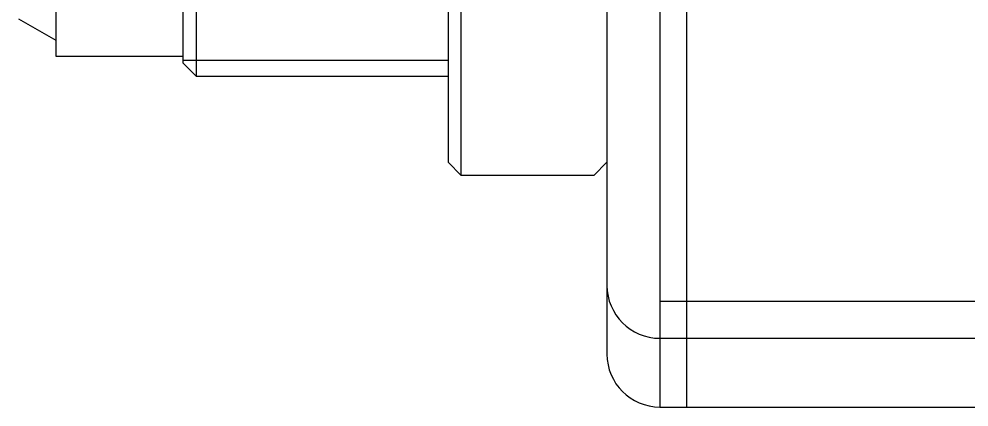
# Model space of a CAD drawing. Extents: x -613 to 599, y 141 to 558.
# Drawn here: x -459.97 to -424.1, y 208.25 to 222.92 of the extents above; entities that cross this region are included whole.
import ezdxf

# ---------------------------------------------------------------- set-up
doc = ezdxf.new("R2010")
doc.units = 0
doc.linetypes.add('CONTINOUS', pattern=[0])
doc.layers.get('0').update_dxf_attribs({"linetype": 'CONTINUOUS'})

msp = doc.modelspace()

# ---------------------------------------------------------------- linework, layer by layer
at = {"color": 7, "linetype": 'CONTINOUS'}
for p, q in [((-435.773, 288.251), (-435.773, 208.251)), ((-434.773, 288.251), (-434.773, 208.251)), ((-437.773, 286.251), (-437.773, 210.251)), ((-443.273, 217.001), (-443.273, 244.501)), ((-443.773, 244.001), (-443.773, 217.501)), ((-453.273, 220.751), (-453.273, 240.751)), ((-458.573, 221.501), (-458.573, 240.001)), ((-453.773, 221.251), (-453.773, 240.251)), ((-458.573, 222.107), (-459.973, 222.916)), ((-453.773, 221.501), (-458.573, 221.501)), ((-443.773, 221.351), (-453.773, 221.351)), ((-453.273, 220.751), (-453.773, 221.251)), ((-443.773, 220.751), (-453.273, 220.751)), ((-443.773, 217.501), (-443.273, 217.001)), ((-438.273, 217.001), (-437.773, 217.501)), ((-438.273, 217.001), (-443.273, 217.001)), ((-435.773, 212.251), (585.227, 212.251)), ((-435.773, 210.849), (585.227, 210.849)), ((-435.773, 208.251), (585.227, 208.251))]:
    msp.add_line(p, q, dxfattribs=at)
for centre in [(-435.773, 212.849), (-435.773, 210.251)]:
    msp.add_arc(centre, 2, 180, 270, dxfattribs=at)

doc.saveas('drawing.dxf')
